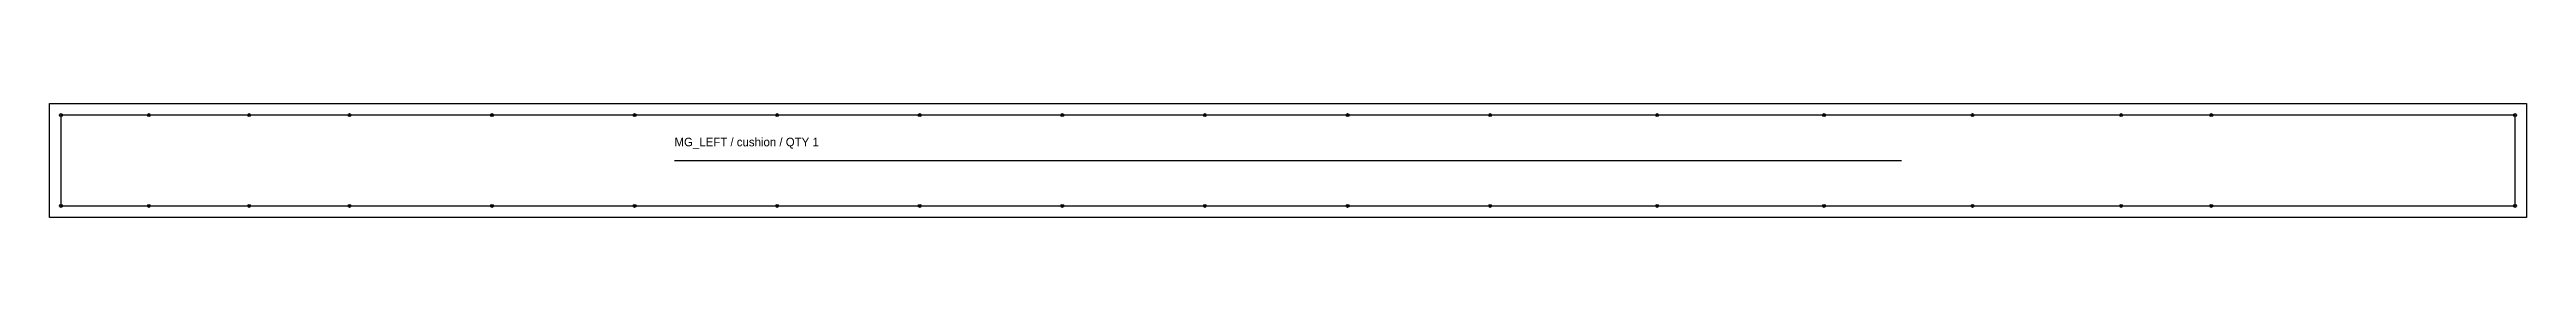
# Model space of a CAD drawing. Header units: millimetres. Extents: x -12 to 2594, y -12 to 108.
import ezdxf

# ---------------------------------------------------------------- set-up
doc = ezdxf.new("R2010")
doc.units = ezdxf.units.MM
for name, color, linetype in [('CUT', 7, 'Continuous'), ('GRAIN', 3, 'Continuous'), ('ID', 7, 'Continuous'), ('NOTCH', 1, 'Continuous'), ('SEW', 5, 'Continuous')]:
    doc.layers.add(name, color=color, linetype=linetype)

msp = doc.modelspace()

# ---------------------------------------------------------------- linework, layer by layer
at = {"layer": 'CUT'}
msp.add_lwpolyline([(-12, -12), (-12, 108), (92.4, 108), (198, 108), (303.6, 108), (453.6, 108), (603.6, 108), (903.6, 108), (1053.6, 108), (1203.6, 108), (1353.8, 108), (1503.9, 108), (1679.5, 108), (1855, 108), (2011.4, 108), (2167.7, 108), (2262.6, 108), (2594.2, 108), (2594.2, -12), (2262.6, -12), (2167.7, -12), (2011.4, -12), (1855, -12), (1679.5, -12), (1503.9, -12), (1353.8, -12), (1203.6, -12), (1053.6, -12), (903.6, -12), (753.6, -12), (603.6, -12), (453.6, -12), (303.6, -12), (198, -12), (92.4, -12)], close=True, dxfattribs=at)
at = {"layer": 'GRAIN'}
msp.add_line((645.6, 48), (1936.7, 48), dxfattribs=at)
at = {"layer": 'NOTCH'}
for centre in [(0, 96), (92.4, 96), (198, 96), (303.6, 96), (453.6, 96), (603.6, 96), (753.6, 96), (903.6, 96), (1053.6, 96), (1203.6, 96), (1353.8, 96), (1503.9, 96), (1679.5, 96), (1855, 96), (2011.4, 96), (2167.7, 96), (2262.6, 96), (2582.2, 96), (0, 0), (92.4, 0), (198, 0), (303.6, 0), (453.6, 0), (603.6, 0), (753.6, 0), (903.6, 0), (1053.6, 0), (1203.6, 0), (1353.8, 0), (1503.9, 0), (1679.5, 0), (1855, 0), (2011.4, 0), (2167.7, 0), (2262.6, 0), (2582.2, 0)]:
    msp.add_circle(centre, 1.5, dxfattribs=at)
at = {"layer": 'SEW'}
msp.add_lwpolyline([(0, 0), (92.4, 0), (198, 0), (303.6, 0), (453.6, 0), (603.6, 0), (753.6, 0), (903.6, 0), (1053.6, 0), (1203.6, 0), (1353.8, 0), (1503.9, 0), (1679.5, 0), (1855, 0), (2011.4, 0), (2167.7, 0), (2262.6, 0), (2582.2, 0), (2582.2, 96), (2262.6, 96), (2167.7, 96), (2011.4, 96), (1855, 96), (1679.5, 96), (1503.9, 96), (1353.8, 96), (1203.6, 96), (1053.6, 96), (903.6, 96), (753.6, 96), (603.6, 96), (453.6, 96), (303.6, 96), (198, 96), (92.4, 96), (0, 96)], close=True, dxfattribs=at)

# ---------------------------------------------------------------- texts
at = {"layer": 'ID'}
msp.add_text('MG_LEFT / cushion / QTY 1', height=9, dxfattribs=at).set_placement((645.6, 63))

doc.saveas('drawing.dxf')
